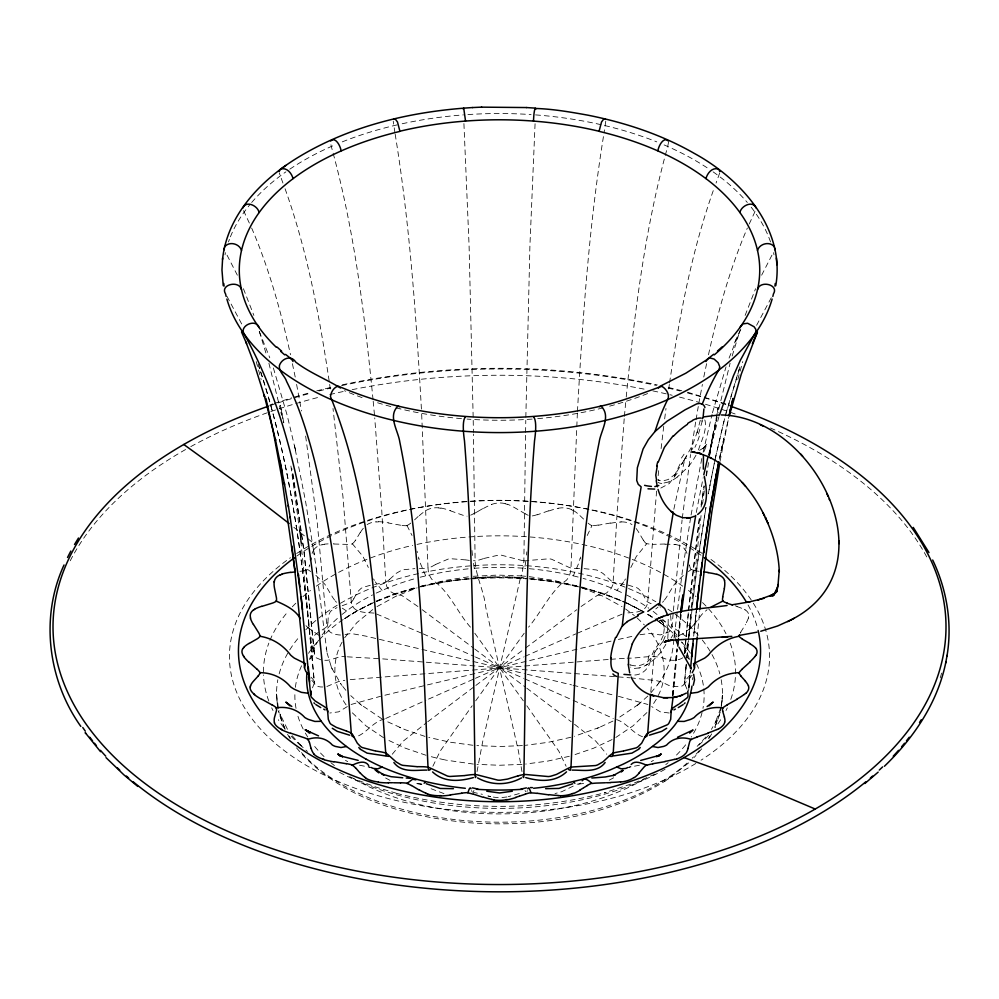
<?xml version="1.0" encoding="UTF-8"?>
<svg xmlns="http://www.w3.org/2000/svg" width="999" height="999" viewBox="0 0 999 999"><rect width="100%" height="100%" fill="white"/><g stroke="black" fill="none" stroke-linecap="round" stroke-linejoin="round"><path stroke-width="0.75" stroke-dasharray="5 3.75" d="M473.339 576.286L497.477 575.087L521.003 575.899L521.965 574.55L523.863 561.9L525.561 434.003M688.348 641.346L684.54 653.309L687.712 645.466L688.336 640.396M525.586 432.492L525.786 420.392M525.836 417.332L529.907 245.991L535.077 123.589M605.769 121.179L604.058 132.792M581.106 606.505L597.29 595.416L603.159 594.617L606.755 592.844L611.313 588.311L612.974 584.477L617.257 510.264L624.275 417.869M577.372 413.049L570.991 567.994C570.754 573.351 568.531 580.494 562.986 582.292C549.15 594.393 540.546 612.986 528.558 627.16M577.447 411.538C582.679 318.831 588.948 225.961 603.821 134.228M327.909 622.839L328.309 615.908L330.257 611.788A15.122 8.729 0 0 1 331.568 610.551L336.988 607.629M668.556 142.108L667.707 146.491C644.667 229.096 634.39 314.585 625.948 399.725M672.702 695.254L676.847 649.974M639.934 634.74L649.525 633.453L660.364 634.914L669.18 631.855L671.99 627.522L673.239 612.362M673.363 610.814L682.08 519.955M674.412 634.477L674.475 633.628L675.224 638.024M650.811 691.808L654.308 652.584M672.477 695.828L676.822 648.713M673.239 695.466L677.484 649.088M688.736 636.725L691.083 609.053M624.4 416.358L625.811 401.236M672.502 695.966L673.501 684.203M685.826 669.055L686.238 664.123L684.652 682.679M684.727 653.558L686.076 638.211M686.213 636.675L688.473 612.075M684.652 652.609L688.348 612.2M686.213 665.059L684.303 683.903L682.829 685.651L680.044 686.713L670.142 686.038L661.763 682.055L656.38 680.631L631.53 677.946M686.887 657.479L688.761 637.662M691.221 607.542L701.148 514.76M686.775 658.366L688.473 640.796M697.14 637.424L699.737 610.639M688.486 610.714L699.612 515.472M695.204 621.303L696.478 609.602L693.955 633.191L696.628 608.204M688.91 636.126L691.783 609.028M656.605 491.071L647.714 601.985C646.503 613.324 633.266 612.312 625.037 613.099M658.154 475.661L658.94 467.957M688.623 610.526L699.799 515.996M693.656 636.201L694.093 631.805M688.623 639.273L697.052 565.946L705.881 507.567M678.234 636.463L680.731 613.786M673.863 639.51C672.914 655.207 667.931 670.766 658.503 683.428M674 638.174L674.637 632.342L671.103 637.961M678.721 637.112L681.393 613.136M661.101 448.588L663.723 426.336M674.3 635.489L682.342 571.653L690.809 516.471M691.957 607.554L699.138 550.824L706.043 507.017M682.267 518.444L690.571 454.508M680.769 612.474L678.046 636.763L674.662 632.117A213.399 123.214 0 0 0 667.482 624.013A169.718 97.989 0 0 0 665.584 622.115L664.61 621.191A219.231 126.573 0 0 0 662.649 619.355M664.672 418.881L665.996 408.441M721.54 705.581L722.414 695.254L721.228 705.444M702.522 504.295L704.345 490.871M525.774 561.488L524.675 568.306L520.991 568.044A192.894 111.364 0 0 0 474.325 568.306L473.326 568.381M668.706 388.948L669.342 384.453M669.555 382.942C679.345 317.257 691.508 251.436 713.935 188.736M706.48 475.974L708.528 462.599M701.123 507.042L704.295 486.113M748.701 616.645L748.401 618.119M690.809 452.972L695.791 421.191M701.048 505.069L703.983 485.789M684.79 652.484L685.064 650.711L684.702 652.122M709.69 455.182L718.656 405.219M477.035 771.578L482.704 741.52L520.866 576.036M706.043 475.611L707.292 468.119M314.298 683.154L312.15 688.748M696.041 419.73L698.276 406.518M691.071 514.997L701.822 458.379M713.423 431.556L709.178 455.107L718.081 408.166M720.042 461.376L728.758 417.145M696.278 512.462L703.159 477.759M708.616 457.704L712.949 434.203M709.415 456.093L718.094 412.25M698.776 403.584L702.397 384.403M673.838 509.29L684.115 462.05L686.5 458.529M667.769 638.586L668.244 630.369L666.745 624.025A26.149 13.312 -55.2 0 0 665.059 621.815L663.261 620.629A27.91 14.148 -54.6 0 0 659.153 619.892M700.287 420.229L697.09 432.579L698.501 427.784M719.342 459.265L723.763 438.711L719.317 459.415M703.783 377.035L706.605 363.673M708.478 354.757C718.044 311.588 729.857 268.719 747.352 228.022M715.109 459.065L708.291 493.856L714.61 461.625M715.409 457.654L725.549 414.797M309.702 564.81L309.528 565.559M703.121 452.285L712.075 414.36M714.934 460.164L724.437 419.018M721.053 451.073L728.92 417.17M718.731 409.228L730.094 363.224M708.403 455.069L718.955 416.695M702.384 420.804L697.564 437.038M720.341 711.775L714.697 727.884M704.033 451.473L707.13 443.943L701.798 449.587L706.043 445.929L703.933 447.764M725.923 413.399L739.834 366.933M737.811 379.558L742.756 361.576M712.449 412.849L726.023 366.858M725.237 416.071L740.159 366.546M720.741 707.929L714.959 723.451L716.308 720.828L711.4 729.395M719.692 173.014L716.058 183.054M580.169 558.616L580.606 557.055M527.347 790.546L526.96 791.583M732.167 356.006L739.685 331.418M697.464 431.318L692.282 445.629L681.568 464.485M729.07 358.092L740.172 330.469M473.976 790.434L473.414 791.67M745.117 315.434L755.581 288.699M650.499 660.726L651.248 658.791M650.386 661.001C648.501 669.605 640.859 676.048 631.818 674.937M630.819 567.544L636.363 556.418L646.765 543.643A20.005 14.161 -11.2 0 0 652.784 544.143M698.463 449.95C701.36 440.534 707.08 430.557 705.044 420.517A29.296 10.452 -48.4 0 0 704.133 419.355M587.225 535.539L592.07 525.412M756.605 325.312L772.002 296.353M740.821 329.033L734.065 343.943L737.062 337.337M749.213 224.026L755.444 210.602M761.65 275.187L773.451 252.235A275.2 158.878 0 0 1 774.013 254.832M658.241 695.529C669.692 673.538 663.636 645.928 647.215 628.121M683.94 460.551L686.413 456.543L674.962 474.6L675.361 474.063L668.343 479.458C668.868 479.283 660.913 482.092 658.478 480.044L659.265 480.344L657.804 479.557M692.919 447.889L691.832 449.937M342.083 642.195C330.607 662.187 333.279 688.274 347.202 706.38M353.833 598.726L357.33 592.095L361.064 588.399A15.122 8.729 0 0 1 362.887 587.412L371.004 585.077M696.016 455.182L693.044 460.302A27.872 11.638 -49.4 0 1 687.624 467.457L677.222 477.06M432.867 766.258L440.209 751.111L472.165 705.769M656.306 699.263L651.798 706.38M740.659 632.255L745.516 624.437M624.625 580.407L625.461 578.958M711.675 733.915L708.091 739.934M313.674 550.099L313.261 550.799A51.548 35.027 10 0 0 312.113 553.384M360.302 532.317L355.669 540.184M663.299 640.859L668.131 629.183L668.206 617.107M677.135 473.264L669.193 483.603L660.614 488.174M344.655 637.774L356.868 622.627L373.476 608.953M623.776 581.83L616.932 590.359L610.839 587.799A213.399 123.214 0 0 0 597.589 582.842A169.718 97.989 0 0 0 594.318 581.755L592.669 581.231A219.231 126.573 0 0 0 583.104 578.384M529.283 568.693L532.142 568.98A219.231 126.573 0 0 1 545.791 570.629L547.614 570.891A169.718 97.989 0 0 1 551.273 571.465A213.399 123.214 0 0 1 566.283 574.263L573.314 575.824L578.683 563.361A45.13 13.187 -76 0 0 580.107 558.566M662.874 641.52L655.007 651.61M475.686 700.836L524.188 633.241M650.961 692.794L657.754 684.44M657.342 685.002L658.915 682.854M322.115 634.964L324.35 632.105A219.231 126.573 0 0 1 330.644 624.924L331.568 623.975A169.718 97.989 0 0 1 333.454 622.09A213.399 123.214 0 0 1 338.336 617.582M692.082 675.224L684.303 683.903L684.727 681.718A12.625 7.293 0 0 1 685.351 680.331L690.721 674.412M701.735 748.8L694.243 757.379M662.562 602.31L663.648 600.998M657.866 648.126L657.08 649.063M705.881 737.025L697.152 746.353M646.915 712.574L632.991 725.873L615.484 737.687M694.168 624.45L701.947 614.348L707.08 609.702M630.706 665.022C637.724 667.344 645.941 664.61 650.361 658.728L654.095 650.349L660.589 641.171L663.773 634.452L663.523 635.302L664.347 627.797L664.472 629.095L663.199 622.914C665.634 626.435 659.914 619.093 661.113 620.928L659.215 620.379M309.678 659.415L313.649 654.957A12.625 7.293 0 0 0 314.285 653.558L303.946 551.698L291.708 468.119M647.864 696.028L638.611 704.307M414.56 519.88L419.056 515.621M389.697 579.308L396.054 573.426L401.311 570.417A15.122 8.729 0 0 1 403.509 569.73L414.872 568.631M688.648 762.899L668.306 778.933M690.646 628.009L684.14 633.129L677.709 636.101M392.245 754.257L403.171 741.183L426.673 722.589M658.054 607.042L655.781 608.94M683.254 575.474L674.275 584.49L666.67 596.952A45.155 28.584 -52.7 0 1 663.686 601.036M342.033 614.435L351.211 607.529A219.231 126.573 0 0 1 360.514 601.523L361.825 600.749A169.718 97.989 0 0 1 364.498 599.2A213.399 123.214 0 0 1 372.527 594.929M638.448 704.445L617.007 718.893M637.225 705.431L639.835 703.296M347.34 706.555L338.636 711.85L329.82 713.011M580.519 783.029L580.094 783.366A45.13 13.986 75.2 0 1 578.658 784.065L577.072 784.178M427.772 721.74L474.662 686.338M475.861 685.426L524.338 648.963M525.536 648.051L576.748 609.727M703.895 447.789L698.226 451.073M688.348 571.59L691.42 569.43M296.528 747.864C338.524 798.251 406.568 817.07 469.542 822.764C536.588 827.472 607.242 817.219 665.022 781.093M664.46 781.468L668.88 778.546M682.829 657.779C677.285 661.301 669.829 660.888 663.985 658.279C652.197 654.42 639.223 658.516 627.097 658.154M377.01 606.605L395.791 596.303L417.145 587.824M653.471 760.364L651.248 761.65M613.623 777.784L608.391 780.644M318.406 632.18L311.7 637.599A15.122 8.729 0 0 0 310.989 638.985L311.288 645.466L314.485 653.396L314.111 651.798M322.153 629.969L325.674 627.609A12.625 7.293 0 0 0 326.91 626.361L317.282 522.989L305.644 436.063M647.639 664.223L645.554 665.434M478.296 511.213L483.304 508.279M477.847 511.476L473.551 513.923M435.714 564.423L448.239 559.053A15.122 8.729 0 0 1 450.674 558.716L465.734 559.902M435.427 564.585L433.029 565.909A23.664 13.661 0 0 1 428.109 568.094M612.087 739.572L593.506 748.251L572.939 755.281M612.949 721.078L598.526 727.784M573.239 786.101L561.863 791.645L554.982 793.618M376.211 593.094L388.174 587.799A219.231 126.573 0 0 1 399.85 583.391L401.473 582.829A169.718 97.989 0 0 1 404.745 581.743A213.399 123.214 0 0 1 415.934 578.384M384.59 719.005C372.927 721.553 367.108 732.829 356.481 736.725M372.053 602.984L356.443 611.101L343.156 619.555L357.205 610.938L372.202 603.384M385.726 718.468L425.861 700.311M654.994 774.088L635.002 782.729L604.345 792.844L606.056 792.382C537.887 810.726 464.897 810.976 396.553 793.356L398.214 793.805L376.735 787.349L357.904 780.269M428.571 699.1L474.088 678.908M475.424 678.309L523.576 656.98M524.912 656.38L575.849 633.878M577.21 633.279L622.414 614.01M376.148 601.111L394.955 593.693L416.658 587.137M376.411 601.523L393.381 594.917L415.409 588.261M597.265 728.308L598.139 727.946M599.4 727.422L574.475 736.263M668.905 481.918L661.725 483.504M351.086 704.495L380.594 696.291M270.042 404.87L272.877 403.883M548.651 510.789L537.25 514.822M491.708 504.395L492.757 504.045A16.995 12.363 0 0 1 505.219 503.621M342.232 605.719L349.538 602.996A12.625 7.293 0 0 0 351.286 601.985L343.019 497.24L333.004 408.441M628.009 767.532L630.444 766.72M484.165 558.404L498.663 555.094A15.122 8.729 0 0 1 501.161 555.132L521.478 560.339A12.625 7.293 0 0 0 523.888 560.701M274.3 403.396L291.683 397.877M483.441 558.641L480.906 559.44A23.664 13.661 0 0 1 475.174 560.814M420.666 586.675L444.642 580.506L469.68 576.648M345.055 634.49L351.086 633.503L365.671 636.088L524.4 673.601M294.605 396.978L310.964 392.382M519.293 793.556L508.304 796.64M570.829 737.287L548.126 742.332L525.399 745.329M569.305 756.293L547.952 761.051L525.661 764.06M420.142 577.222L432.729 574.263A219.231 126.573 0 0 1 445.979 571.753L447.802 571.453A169.718 97.989 0 0 1 451.448 570.891A213.399 123.214 0 0 1 466.883 568.98L469.73 568.693M316.783 390.834L332.779 386.938M384.902 695.229L425.961 685.252M427.46 684.889L612.662 640.746M421.153 586.013L444.28 581.331L470.629 578.084M326.873 686.513L338.499 681.568L344.805 680.307M421.128 586.838C455.232 578.746 490.247 576.311 526.148 578.883M629.033 767.294L631.056 766.832M618.406 639.422L633.329 636.088M639.273 667.919L634.465 668.431L630.644 667.12M342.232 384.827C445.691 362.749 553.883 362.787 657.33 384.94M322.153 544.792L324.288 544.43M506.943 796.952L499.475 797.826L491.983 796.952M639.435 765.246L633.865 766.295M610.651 522.964L598.376 525.212M558.116 508.254L559.265 508.079A16.995 12.263 -4.3 0 1 571.44 509.527M374.563 584.452L383.628 582.792A12.625 7.293 0 0 0 385.776 582.067L381.743 510.264L374.725 417.869M578.658 784.065L584.765 783.378M302.285 571.016L299.912 571.353M669.18 713.011L660.364 711.85L651.66 706.555M350.249 679.607L609.14 659.415M522.002 764.372L499.5 765.259L476.998 764.372M522.39 745.591L500.137 746.503L476.873 745.616M473.064 577.897L475.849 577.697M610.576 659.303L625.561 658.266M475.499 577.722L478.246 577.547M477.934 577.559L480.644 577.41M421.915 784.178L413.686 783.341M480.369 577.422L483.054 577.285M482.817 577.297L485.464 577.172M376.173 521.94L378.459 521.915M485.252 577.185L487.874 577.085M487.699 577.097L490.284 577.01M490.147 577.022L495.117 576.91M665.072 544.005L652.772 544.368M620.541 521.915L621.69 521.903M495.054 576.923L502.41 576.91M419.418 568.606L425.611 568.369A12.625 7.293 0 0 0 428.009 567.994L421.628 413.049M324.812 660.277C332.217 660.976 338.361 655.244 345.891 656.793M579.57 568.606L577.097 568.568M502.36 576.898L507.305 576.985M584.128 568.631L596.241 569.929A15.122 8.729 0 0 1 598.376 570.691L602.959 573.426L611.463 581.068A12.625 7.293 0 0 0 613.224 582.067M333.928 544.005L346.228 544.368A20.03 14.361 11.6 0 0 352.372 543.918M322.739 686.987C319.48 687.125 315.11 686.463 314.185 682.729L314.697 683.903L314.273 681.718C304.583 574.675 292.532 466.483 258.167 364.098M507.192 576.972L509.752 577.047M347.34 656.83L379.608 658.678M509.602 577.035L512.2 577.122M512.012 577.11L514.647 577.222M514.423 577.21L517.095 577.335M516.833 577.322L519.53 577.472M524.038 577.759L521.64 577.597M519.243 577.459L521.977 577.622M340.484 635.039C335.152 634.777 327.185 632.904 326.898 626.361M382.692 658.89L630.057 677.809M521.003 575.899L525.674 576.286M524.675 568.306L525.674 568.381M529.857 579.183L547.04 581.081M529.27 578.159L553.234 581.093L576.898 585.776M473.326 764.06L446.553 760.214M472.864 745.266L450.112 742.195L428.758 737.449M529.32 576.648L554.358 580.506L578.321 586.675M438.586 507.942L440.884 508.254M469.355 560.402L466.133 559.952M699.075 571.341L696.715 571.016M674.712 544.43L675.799 544.592M546.815 581.056C579.432 585.539 613.873 595.092 643.393 611.85M417.033 783.566L421.378 784.203L420.317 784.053A45.13 14.211 -77.9 0 1 418.843 783.328L418.394 783.004M400.624 525.212L388.349 522.976M472.477 792.132L482.392 794.33M624.437 584.452L618.868 583.541A23.664 13.661 0 0 1 613.136 582.167M443.968 793.606L430.432 788.486M628.009 585.077L636.75 587.712A15.122 8.729 0 0 1 638.473 588.761L641.67 592.095L646.453 600.749A12.625 7.293 0 0 0 647.714 601.985A23.664 13.661 0 0 0 652.534 604.208L652.846 604.37M359.515 765.222L369.955 767.294M445.916 760.089L445.279 759.964M444.642 759.839L436.788 758.104M668.418 387.45L682.092 390.821M527.322 674.3L571.54 684.889M573.039 685.252L614.098 695.229M436.163 757.954L429.695 756.293M573.314 575.824L578.871 577.235M618.406 696.291L647.914 704.495M487.837 795.916L490.621 796.64L485.089 795.129M581.53 586.925L603.883 593.643L624.612 601.898M687.524 392.22L729.595 405.07M505.169 503.733L507.292 504.395M320.766 659.777L316.171 657.779L314.273 653.558M425 736.4L405.219 729.72L386.176 721.141M426.049 755.281L405.494 748.251L386.913 739.572M373.963 613.099C365.734 612.312 352.497 613.324 351.286 601.985M735.276 605.794L737.125 606.381M642.519 736.725C631.892 732.829 626.073 721.553 614.41 719.005M581.843 587.824L603.209 596.303L621.99 606.605M630.132 664.847L630.769 665.047M368.544 766.708L370.991 767.532M450.349 510.789L461.75 514.822A20.03 15.085 2.2 0 0 467.057 516.158M659.939 606.83L660.639 607.092M376.586 614.01L421.79 633.279M399.687 727.459L400.549 727.809M423.151 633.878L474.088 656.38M475.424 656.98L523.576 678.309M524.912 678.908L570.429 699.1M349.625 776.66L356.481 779.695M616.932 590.359L622.802 593.106M573.139 700.311L613.274 718.468M390.01 780.369L385.452 777.909M318.793 635.252L308.366 627.984M626.573 602.809L643.98 611.925M571.353 509.627L573.176 510.589M346.466 610.913L342.095 608.041M347.702 761.625L345.479 760.339M525.449 513.923L515.696 508.279A51.548 37.438 0.1 0 0 507.442 504.195M633.191 598.476L634.552 599.238A169.718 97.989 0 0 1 637.225 600.774A213.399 123.214 0 0 1 647.789 607.542L648.751 608.191M382.018 718.918L360.577 704.445M383.516 737.687L366.009 725.873L352.085 712.574M744.367 609.415L745.092 609.865M647.564 614.273L655.556 619.343M648.139 614.447L653.296 617.807M307.58 569.43L310.701 571.54M625.524 608.953L634.353 615.571M657.305 620.554L663.873 625.362L657.629 620.779M417.894 606.505L401.71 595.416L395.841 594.617L390.971 591.883L386.925 587.012L385.764 582.067M422.252 609.727L473.464 648.051M474.662 648.963L525.536 687.237M526.748 688.149L571.228 721.74M574.537 724.275L595.829 741.183L606.755 754.257M653.146 611.376L656.98 614.447A219.231 126.573 0 0 1 658.791 615.958M293.843 527.297L304.383 535.826M360.439 704.345L350.749 695.641M661.775 621.44L663.024 622.627L662.349 621.915M359.178 703.308L361.825 705.469M315.884 575.362L324.937 584.34L332.38 596.915A45.13 30.007 53.3 0 0 335.339 601.023M307.892 538.686L314.91 544.455M382.068 590.359L375.237 581.818M637.187 617.994L644.43 624.999M579.944 515.621L584.427 519.88M299.45 744.23L307.442 751.473M311.838 680.369L314.31 682.966L314.273 681.718C304.62 575.511 292.782 468.169 258.841 366.546M301.411 746.003L291.671 735.164M689.322 659.415L686.9 656.905A23.664 13.661 0 0 1 685.651 655.394M310.914 677.122L312.1 678.383A23.664 13.661 0 0 1 314.473 681.693M352.235 543.643L362.899 556.306L368.344 567.482M686.625 636.725L675.699 629.27A23.664 13.661 0 0 1 671.927 626.423M345.879 690.346L341.571 684.902M335.377 600.986L336.451 602.297M331.918 668.431L340.834 683.878M340.422 683.316L341.983 685.451M474.812 633.241L523.314 700.836M470.442 627.16C458.104 613.349 450.049 593.369 435.527 582.255C430.419 579.832 428.196 573.351 428.009 567.994M526.835 705.769L558.791 751.111L566.133 766.258M684.864 549.425L685.739 550.799M287.462 729.282L279.882 713.748L280.831 716.595L278.896 710.451M425.686 575.824L420.342 563.349A45.13 15.01 77.1 0 1 418.843 558.641M643.331 540.184L638.698 532.317A51.548 36.364 -7.9 0 0 635.726 528.009M289.847 738.236L287.55 734.302M226.998 296.353L242.395 325.312M525.586 791.67L525.024 790.434M373.576 578.933L374.4 580.394M406.93 525.412L412.038 535.476M471.965 791.583L471.516 790.534M243.556 210.602L249.787 224.026M237.35 275.187L225.549 252.235A275.2 158.878 0 0 0 224.987 254.832M285.077 729.52L278.521 711.201M259.265 331.506L269.78 357.804M327.023 652.834L331.368 667.157M331.119 666.558L332.168 669.018M687.05 689.21L685.326 685.277M243.419 288.699L253.883 315.434M251.648 228.022C269.143 268.719 280.956 311.588 290.522 354.757M313.674 650.012L310.751 642.307L299.688 529.358L301.411 543.931L290.459 462.624M282.942 183.054L279.308 173.014M285.065 188.736C307.492 251.436 319.655 317.257 329.445 382.942M259.315 331.418L266.833 356.006M273.389 367.969L287.163 415.272L295.816 451.56L294.518 445.841L305.507 501.061L314.298 554.857M256.231 361.601L261.176 379.583M418.481 557.03L418.906 558.591M268.906 363.224L280.269 409.228M689.472 565.559L689.298 564.797M278.334 707.979L276.561 694.08L276.623 695.666M417.095 551.248L417.395 552.609M670.591 615.434L671.44 624.987A12.625 7.293 0 0 0 672.09 626.361M474.325 568.306L473.226 561.488M292.395 363.673L295.217 377.035M280.906 412.25L281.543 415.284M283.803 422.777L280.332 405.232L283.728 422.802M296.603 384.403L301.473 410.926M316.283 568.618L327.135 653.433M326.173 648.064L326.386 649.275M293.082 473.951L304.171 551.935L314.51 653.796L313.936 650.711M394.942 132.792L393.231 121.179M395.179 134.228C410.052 225.961 416.321 318.831 421.553 411.538M521.965 771.578L518.406 750.998L485.826 607.729C484.24 591.296 475.836 576.923 475.112 560.701L473.439 434.003M313.549 549.675L317.02 573.726M329.658 384.453L330.294 388.948M277.372 705.007L276.561 694.08M373.052 399.725C364.61 314.585 354.333 229.096 331.293 146.491L330.444 142.108M373.189 401.236L374.6 416.358M463.923 123.589L469.093 245.991L473.164 417.332M473.214 420.392L473.414 432.492M696.515 663.823A204.633 118.144 0 0 1 702.959 708.378M702.06 712.562A204.633 118.144 0 0 1 691.233 737.037M685.639 744.829A204.633 118.144 0 0 1 674.949 756.555M668.181 762.637A204.633 118.144 0 0 1 665.784 764.61M644.205 779.295A204.633 118.144 0 0 1 350.974 777.035M334.44 765.584A204.633 118.144 0 0 1 330.819 762.637M324.051 756.555A204.633 118.144 0 0 1 313.361 744.829M307.767 737.037A204.633 118.144 0 0 1 305.332 733.066M303.147 729.033A204.633 118.144 0 0 1 297.302 713.96M296.041 708.378A204.633 118.144 0 0 1 294.992 691.533M295.379 687.324A204.633 118.144 0 0 1 302.485 663.823M308.504 653.334A204.633 118.144 0 0 1 642.906 611.475M648.026 614.472A204.633 118.144 0 0 1 677.072 637.025M682.017 642.332A204.633 118.144 0 0 1 690.496 653.334M710.988 559.465A270.055 155.919 0 0 1 701.048 760.202M695.828 763.486A270.055 155.919 0 0 1 321.191 773.538A270.055 155.919 0 0 1 290.434 557.729M296.666 553.483A270.055 155.919 0 0 1 702.334 553.483M941.595 673.101A447.377 258.291 0 0 1 939.984 678.708M70.242 560.776A447.377 258.291 0 0 1 185.677 449.463M190.772 446.615A447.377 258.291 0 0 1 319.48 397.09M329.77 394.568A447.377 258.291 0 0 1 346.154 390.896M352.172 389.66A447.377 258.291 0 0 1 646.828 389.66M652.846 390.896A447.377 258.291 0 0 1 672.177 395.267M679.52 397.09A447.377 258.291 0 0 1 698.326 402.16M705.444 404.245A447.377 258.291 0 0 1 737.112 414.697M770.429 428.009A447.377 258.291 0 0 1 928.059 559.415M730.169 643.144A236.064 136.289 0 0 1 730.169 701.086M727.309 707.841A236.064 136.289 0 0 1 725.998 710.514M720.679 719.742A236.064 136.289 0 0 1 715.097 727.622M708.678 735.289A236.064 136.289 0 0 1 698.089 745.803M665.097 769.255A236.064 136.289 0 0 1 337.962 771.503M300.911 745.803A236.064 136.289 0 0 1 290.322 735.289M283.903 727.622A236.064 136.289 0 0 1 278.321 719.742M273.002 710.514A236.064 136.289 0 0 1 271.691 707.841M268.831 701.086A236.064 136.289 0 0 1 263.486 674.899M263.436 672.115A236.064 136.289 0 0 1 268.831 643.144M269.905 640.434A236.064 136.289 0 0 1 288.399 611.113M292.307 606.805A236.064 136.289 0 0 1 296.478 602.572M302.959 596.628A236.064 136.289 0 0 1 310.514 590.446M316.283 586.176A236.064 136.289 0 0 1 412.712 545.367M417.008 544.418A236.064 136.289 0 0 1 682.717 586.176M688.486 590.446A236.064 136.289 0 0 1 696.041 596.628M702.522 602.572A236.064 136.289 0 0 1 725.998 633.716M721.166 679.72A222.939 128.709 0 0 1 714.035 728.483M709.927 736.001A222.939 128.709 0 0 1 708.378 738.461M699.362 750.511A222.939 128.709 0 0 1 692.245 758.166M687.05 763.074A222.939 128.709 0 0 1 487 821.99A222.939 128.709 0 0 1 299.638 750.511M290.622 738.461A222.939 128.709 0 0 1 289.073 736.001M284.965 728.483A222.939 128.709 0 0 1 278.833 711.8M278.134 708.766A222.939 128.709 0 0 1 277.834 679.72M279.171 673.863A222.939 128.709 0 0 1 299.638 636.463M305.769 629.795A222.939 128.709 0 0 1 655.881 601.748M667.981 609.19A222.939 128.709 0 0 1 699.362 636.463M702.297 640.009A222.939 128.709 0 0 1 719.829 673.863M269.693 405.744A446.491 257.779 0 0 1 311.463 392.957M318.893 391.009A446.491 257.779 0 0 1 330.894 388.062M341.533 385.651A446.491 257.779 0 0 1 656.455 385.439M668.094 388.062A446.491 257.779 0 0 1 680.107 391.009M687.537 392.957A446.491 257.779 0 0 1 729.52 405.819M302.272 570.978A20.03 13.661 14.6 0 0 307.804 569.667A20.005 13.487 14 0 0 309.415 565.534M313.624 550.074A16.995 11.563 11 0 1 322.078 544.68M324.176 544.18A51.548 34.99 11 0 1 328.134 543.881M333.329 543.831A51.548 34.99 11 0 1 333.903 543.856M355.507 540.134A20.005 14.161 11.2 0 1 352.397 543.756M360.439 532.367A51.548 36.214 7 0 1 363.474 528.109M367.083 524.637A16.995 11.988 8 0 1 376.136 521.815M378.446 521.653A51.548 36.301 8 0 1 388.386 522.827M406.968 525.699A20.03 14.848 7.3 0 1 400.624 525.162M410.764 523.089A20.005 14.635 7.3 0 1 407.03 525.524M419.243 515.721A51.548 36.926 3.4 0 1 425.886 510.651L426.723 510.089A16.995 12.263 4.2 0 1 438.598 507.817M440.959 508.016A51.548 37.138 4.3 0 1 450.424 510.676M473.376 513.773A20.005 14.885 2.5 0 1 470.654 515.159M483.491 508.441A51.548 37.113 -0.6 0 1 491.77 504.495M528.234 515.297A20.03 15.072 -3.2 0 1 525.499 513.873M537.125 514.635A20.005 14.885 -2.5 0 1 531.893 515.984M548.788 511.001A51.548 36.763 -4.5 0 1 558.166 508.391M573.364 510.439A51.548 37.175 -4.1 0 1 580.007 515.596M591.858 525.649A20.03 14.785 -8.2 0 1 588.124 523.164M598.314 524.987A20.005 14.635 -7.2 0 1 592.057 525.524M610.714 523.226A51.548 35.902 -8 0 1 620.529 522.065M621.703 521.878A16.995 11.988 -8.1 0 1 631.98 524.575M646.49 543.831A20.03 14.261 -12.2 0 1 643.443 540.147M665.034 544.268A51.548 34.59 -10.7 0 1 674.662 544.567M675.811 544.567A16.995 11.551 -11 0 1 685.014 549.35M685.888 550.749A51.548 35.052 -10.8 0 1 686.95 553.371M691.121 569.555A20.03 13.524 -15 0 1 689.61 565.534M696.815 570.791A20.005 13.487 -14 0 1 691.32 569.53M736.925 606.58A51.548 30.981 -13.2 0 1 744.267 609.49M745.129 609.84A16.995 10.315 -13.9 0 1 748.888 616.62M748.376 618.119A51.548 31.369 -13.8 0 1 745.291 624.412M740.296 633.154A20.03 11.651 -16.9 0 1 740.846 632.267M694.118 624.425A45.13 33.354 -35.7 0 1 690.609 627.971M689.298 659.003A213.399 123.214 0 0 0 686.276 650.973A169.718 97.989 0 0 0 685.289 648.863L684.777 647.814A219.231 126.573 0 0 0 681.493 641.907M692.344 677.647A169.718 97.989 0 0 1 692.344 679.832M308.329 628.021A45.13 34.715 35.6 0 1 305.944 625.649M318.594 640.159A213.399 123.214 0 0 0 313.723 648.826A169.718 97.989 0 0 0 312.749 650.936L312.287 651.985A219.231 126.573 0 0 0 309.715 658.978M472.452 555.444A45.13 5.744 86.2 0 1 471.978 550.486M526.823 551.835A45.13 3.871 -85.1 0 1 526.473 555.044M626.51 594.942A219.231 126.573 0 0 1 633.191 598.476M297.028 555.894A261.039 150.712 0 0 1 701.972 555.894M748.064 604.969A261.039 150.712 0 0 1 757.766 629.07M647.602 393.569A259.902 150.05 0 0 1 608.191 406.543M603.009 407.879A259.902 150.05 0 0 1 599.088 408.841A259.902 150.05 0 0 1 537.687 418.643M532.142 419.081A259.902 150.05 0 0 1 467.033 419.081M461.488 418.643A259.902 150.05 0 0 1 400.087 408.841M399.912 408.841A259.902 150.05 0 0 1 395.991 407.879M390.809 406.543A259.902 150.05 0 0 1 376.835 402.535M362.075 397.614A259.902 150.05 0 0 1 344.48 390.709M228.484 241.933A275.2 158.878 0 0 1 229.408 239.373M230.394 236.825A275.2 158.878 0 0 1 244.218 212.013A275.2 158.878 0 0 1 249.713 204.845M251.673 202.497A275.2 158.878 0 0 1 280.282 175.936A275.2 158.878 0 0 1 285.901 171.853M289.785 169.181A275.2 158.878 0 0 1 331.293 146.491A275.2 158.878 0 0 1 334.902 144.917M342.257 141.87A275.2 158.878 0 0 1 393.756 125.674A275.2 158.878 0 0 1 397.952 124.688M402.172 123.751A275.2 158.878 0 0 1 463.436 114.897M467.919 114.573A275.2 158.878 0 0 1 531.081 114.573M535.564 114.897A275.2 158.878 0 0 1 605.244 125.674A275.2 158.878 0 0 1 656.755 141.87M664.098 144.917A275.2 158.878 0 0 1 667.707 146.491A275.2 158.878 0 0 1 709.215 169.181M713.099 171.853A275.2 158.878 0 0 1 718.718 175.936A275.2 158.878 0 0 1 747.327 202.497M751.186 207.218A275.2 158.878 0 0 1 754.782 212.013A275.2 158.878 0 0 1 770.516 241.933M665.834 644.268A18.344 9.403 -55.4 0 1 665.247 645.466L660.351 652.884L654.133 659.352A36.588 18.956 -55.4 0 1 639.01 668.031M661.8 483.404A27.897 11.826 -48.3 0 1 658.066 482.33M677.222 477.122A32.88 14.036 -49.6 0 1 668.88 481.968M685.401 685.264A23.664 13.661 0 0 1 684.527 681.718M314.285 681.718A12.625 7.293 0 0 1 314.285 683.154M313.599 650.024A23.664 13.661 0 0 1 314.473 653.558M327.822 622.839A23.664 13.661 0 0 1 327.098 626.398M353.758 598.713A23.664 13.661 0 0 1 351.461 602.035M389.622 579.283A23.664 13.661 0 0 1 385.914 582.155M475.112 560.701A12.625 7.293 0 0 1 473.451 560.739M523.888 560.814A23.664 13.661 0 0 0 530.019 560.314L549.138 558.803A15.122 8.729 0 0 1 551.548 559.215L568.831 567.282A12.625 7.293 0 0 0 570.991 567.994A23.664 13.661 0 0 0 577.097 568.531M684.665 653.084A12.625 7.293 0 0 1 684.715 652.135M654.457 652.647A13.224 7.18 -48.2 0 1 655.157 651.673M648.064 660.089A20.879 12.438 -47.2 0 1 650.449 652.347M674.275 476.511A32.268 4.895 -61.9 0 1 681.768 460.814M684.065 454.17A38.162 6.194 -54.4 0 1 681.443 458.054M699.325 436.138A63.387 27.01 -49.2 0 1 694.929 447.327M702.16 419.955A87.462 26.349 -56.3 0 1 701.835 421.303M689.385 681.93L688.798 689.123L689.497 680.594L688.611 690.971L690.421 670.192L689.385 681.93M310.889 643.031L310.652 641.346L310.889 643.031"/><path stroke-width="1.5" d="M568.493 769.517L570.267 770.341L570.991 767.294C576.036 658.641 577.609 548.876 599.213 441.908C600.749 430.894 611.588 415.809 600.886 406.094C534.465 421.678 463.074 421.478 398.114 406.094C387.412 415.809 398.251 430.894 399.787 441.908C421.391 548.876 422.964 658.641 428.009 767.294L428.733 770.341L430.507 769.517M610.352 756.393L612.075 756.405L613.149 754.282L618.281 673.363L613.299 670.991A31.381 11.888 -66 0 1 610.938 661.076L611.226 657.966M533.466 121.066C533.778 116.858 533.766 112.525 535.052 108.454C552.397 108.891 570.441 112.025 587.812 115.16C624.887 122.527 661.375 134.49 694.255 153.384C741.133 178.933 785.551 228.584 775.773 285.664M671.091 712.437L670.691 719.367L668.743 723.501A15.122 8.729 0 0 1 667.432 724.725L649.462 732.279A12.625 7.293 0 0 0 647.714 733.303L646.927 736.151L645.217 736.987M647.714 733.303L650.611 694.342M222.527 259.503C227.085 215.022 261.251 179.882 297.802 157.567C350.262 125.512 411.838 111.276 472.702 107.542M222.64 257.979L221.965 269.942L223.227 285.664M703.446 455.194L703.333 469.13M671.178 711.9L673.114 696.952M690.684 667.232L690.559 668.581L692.881 643.893L691.645 656.842L691.758 655.481M694.455 667.644L697.14 637.424M677.772 646.091L678.546 638.611M692.757 645.267L693.343 639.31M699.899 609.103L705.706 557.355M697.801 598.101L699.312 585.364L696.478 609.602L697.951 596.69M680.906 612.312L682.642 597.577M680.769 612.474L682.904 594.78M659.502 604.283L666.233 554.245L673.301 512.15M700.699 574.238L700.524 575.661L702.222 562.599L699.138 586.788M463.286 109.278L463.723 108.117L465.534 121.066M681.718 610.139L689.647 551.598L695.716 515.472M705.531 558.753L711.8 512.162L719.792 462.812M774.675 249.65L774.824 248.389M705.431 539.585L703.583 552.609L710.764 505.469L718.768 462.038M702.035 564.035L703.783 551.161M946.915 656.393C952.522 623.801 946.927 589.735 932.691 560.014M705.219 541.046L707.117 528.234M274.25 582.08L274.375 581.331M706.905 529.695L710.764 505.469M722.664 596.965L724.412 588.648M310.527 559.964L310.864 558.004M599.088 131.219L601.548 121.928L603.733 119.081L605.406 119.331M710.514 506.968L716.857 471.653M884.415 766.27C913.71 737.961 937.824 702.447 945.878 661.975M250.299 686.975L250.599 685.801M945.678 663.061L947.102 655.307M279.183 171.703L279.957 169.68L285.814 165.422M714.447 484.44L718.743 462.187M703.071 417.707L703.895 408.978M242.932 207.954C245.916 200.125 257.967 205.707 259.078 212.537M729.058 415.746L730.281 410.177M533.653 788.286A213.399 123.214 0 0 0 547.552 786.55A169.718 97.989 0 0 0 551.198 785.976L553.021 785.676A219.231 126.573 0 0 0 566.271 783.166L580.207 779.844A213.399 123.214 0 0 0 594.255 775.699A169.718 97.989 0 0 0 597.527 774.6L599.138 774.038A219.231 126.573 0 0 0 610.814 769.63L622.789 764.335A213.399 123.214 0 0 0 634.502 758.229A169.718 97.989 0 0 0 637.175 756.68L638.486 755.906A219.231 126.573 0 0 0 647.777 749.899L656.967 742.994A213.399 123.214 0 0 0 665.546 735.351A169.718 97.989 0 0 0 667.432 733.453L668.343 732.504A219.231 126.573 0 0 0 674.637 725.324L680.419 717.282A213.399 123.214 0 0 0 685.277 708.603A169.718 97.989 0 0 0 686.251 706.493L686.713 705.444A219.231 126.573 0 0 0 689.56 697.564L691.545 688.923A213.399 123.214 0 0 0 691.907 686.126M703.783 474.737L708.041 456.58M730.594 408.778L730.219 410.327L733.054 398.464L730.943 407.305M657.292 465.796L655.781 475.124L656.63 480.507M527.722 788.785C528.858 785.564 530.606 792.02 531.081 792.919A20.03 7.38 -1.6 0 1 537.1 793.393M729.307 415.709L741.283 374.126L757.479 331.93M657.916 150.837C658.366 146.478 663.498 136.126 668.393 141.009M687.974 748.413L689.472 742.544A20.055 9.041 -11.5 0 1 690.971 739.46M658.329 461.913L664.41 447.34L673.239 435.639M719.38 415.272L733.403 375.886L740.222 360.489L755.918 331.88L755.818 329.383L754.12 326.785L747.614 323.251L742.881 323.913L739.922 327.522A259.902 150.05 0 0 1 714.285 354.857M311.238 691.083L310.839 695.828A15.122 8.729 0 0 0 311.426 697.24L315.097 700.948L323.301 706.018A23.664 13.661 0 0 1 327.073 708.853M533.716 417.02C537 421.079 535.427 434.652 534.515 440.859C525.699 551.848 525.899 663.324 523.888 774.575L523.638 777.559L523.026 776.548M616.246 637.325L622.277 625.786L630.856 549.65L641.158 486.838L638.249 484.365L636.713 480.494L637.35 467.794L643.081 449.001L648.326 439.735L654.994 431.518L657.267 424.687A418.494 208.017 66.1 0 1 667.669 399.563M475.974 776.548L475.362 777.559L475.112 774.575C473.101 663.324 473.301 551.848 464.485 440.859C463.573 434.652 462 421.079 465.284 417.02M693.269 685.252L694.505 679.944L693.656 674.325M705.956 178.571C707.292 173.339 712.137 167.158 718.156 169.031M704.932 407.592A44.031 12.925 -57.6 0 0 702.185 404.233L705.107 397.078M64.036 564.972C39.997 616.87 47.877 680.157 80.832 726.41M752.384 343.668L756.755 333.579M632.267 643.93L628.508 656.368L628.546 664.023A18.344 9.49 -55 0 0 628.821 664.76M739.922 212.537C741.033 205.707 753.084 200.125 756.068 207.954M276.298 347.277A259.902 150.05 0 0 1 259.078 327.522C256.006 318.019 238.711 325.974 244.218 334.103A275.2 158.878 0 0 0 280.282 370.167A275.2 158.878 0 0 0 331.293 399.625A275.2 158.878 0 0 0 393.756 420.442A275.2 158.878 0 0 0 463.436 431.218A275.2 158.878 0 0 0 535.564 431.218A275.2 158.878 0 0 0 605.244 420.442A275.2 158.878 0 0 0 667.707 399.625C670.167 394.692 666.133 388.736 661.837 386.313C641.783 393.244 621.428 401.735 600.312 406.231L599.825 406.793M305.294 664.81L304.633 666.683A15.122 8.729 0 0 0 304.558 668.131L305.819 671.365L309.278 675.461M67.532 557.492L70.829 551.048M330.607 141.009C335.502 136.126 340.634 146.478 341.084 150.837M757.504 250.424C759.602 243.394 770.379 240.909 774.562 247.178M645.167 736.55L641.67 743.194L637.936 746.877A15.122 8.729 0 0 1 636.113 747.876L623.651 750.948M705.956 361.501L707.492 359.091L713.686 354.258M757.504 289.648C759.777 279.92 779.307 284.528 773.451 293.881A275.2 158.878 0 0 1 772.826 296.466M755.981 655.082L755.094 656.455M776.747 590.147L773.176 595.854L777.672 587.537L776.211 590.871L778.333 584.403L777.946 586.088L779.257 569.979L779.282 571.665C778.646 552.984 773.226 534.715 765.459 517.807L765.746 518.419L763.074 512.899L764.56 515.896M74.513 544.505L78.484 538.011M658.466 388.024L659.877 386.376L685.814 373.214L709.702 357.892L714.098 359.053L718.156 362.762L719.817 366.92L718.718 370.167A418.519 271.104 53 0 0 705.169 397.127M224.438 247.178C228.621 240.909 239.398 243.394 241.496 250.424M582.192 780.793C584.715 776.473 589.71 781.568 592.07 783.478A20.03 7.617 -5.3 0 1 598.314 783.029L605.481 782.766M243.019 648.538L243.906 647.452M775.112 592.744L773.401 595.067L776.585 591.508L772.027 595.854L776.585 591.508M692.207 672.702L694.367 668.606A15.122 8.729 0 0 0 694.442 667.157L693.706 664.822M465.322 788.286A219.231 126.573 0 0 1 453.209 786.8L451.386 786.538A169.718 97.989 0 0 1 447.727 785.976A213.399 123.214 0 0 1 432.717 783.166L425.686 781.605L424.113 783.253M258.341 675.848L253.484 681.193A51.548 26.998 12.8 0 0 250.462 685.764M639.198 748.713L640.209 747.514M638.698 773.326L643.331 767.906A20.005 8.342 -8.7 0 1 646.303 765.159M631.131 764.497C635.214 759.74 642.12 763.536 646.765 765.259M684.327 703.608L685.027 702.884M654.994 431.518L667.007 421.266L685.127 409.777L696.74 403.871L699.962 403.384L702.135 404.308M393.594 119.331L395.267 119.081L397.452 121.928L399.912 131.219A259.902 150.05 0 0 1 598.913 131.231M605.132 762.524C597.302 773.139 583.291 769.967 572.052 770.104M709.14 705.818L713.124 702.072L707.092 706.555M742.207 669.03L749.849 662.175M689.66 733.104L693.044 730.007L677.459 737.299M609.303 755.968L602.946 761.862L597.689 764.872A15.122 8.729 0 0 1 595.491 765.559L573.389 766.907A12.625 7.293 0 0 0 570.991 767.294M638.673 749.262L631.917 753.134L613.411 755.931M745.766 693.294L744.367 694.492M717.457 351.074L722.102 346.915M660.689 754.332L658.94 755.893L661.263 753.933L656.543 756.655L659.128 755.431L640.696 760.426M878.158 772.127L864.834 783.541M772.252 595.379L777.097 591.296L772.252 595.379L775.174 593.019L769.854 596.178L772.527 594.755L757.766 600.087M666.708 728.259L661.688 731.368L649.387 735.177M621.278 771.977L623.176 770.416M697.639 514.435C709.577 505.794 706.668 488.923 704.345 476.373M622.602 770.329L613.186 775.599L615.059 775.037L605.357 776.972L591.87 778.034M667.469 640.759L665.359 641.882L668.606 640.334L664.123 642.07L668.606 640.209M253.234 610.327L254.633 609.415M634.053 777.497L633.366 777.959A16.995 7.243 -6.2 0 1 622.864 781.767L620.541 782.005M683.179 704.57L678.246 707.604M425.686 781.605L418.781 779.832A219.231 126.573 0 0 1 406.331 776.198L404.682 775.674A169.718 97.989 0 0 1 401.411 774.575A213.399 123.214 0 0 1 388.161 769.63L382.068 767.07L377.834 768.818L373.539 768.456A45.13 22.602 -67.6 0 1 371.216 767.469M686.4 693.069L680.019 696.003M627.272 621.465L638.299 615.759M648.875 623.701L653.358 621.228A27.91 14.148 -54.6 0 1 655.931 620.404M583.416 787.911L587.387 785.526M582.729 788.336L579.944 790.009M249.151 643.468L256.793 639.073A20.03 11.826 16.9 0 0 259.965 636.351M791.245 619.78C892.594 568.144 814.859 417.058 721.365 414.947M679.17 703.958L687.3 697.689A15.122 8.729 0 0 0 688.011 696.303L687.762 691.083M678.296 704.457L673.326 707.667A12.625 7.293 0 0 0 672.09 708.915M727.222 704.782L737.125 699.263M711.013 607.105L723.001 600.998M566.545 771.852C555.082 782.579 539.722 781.53 525.749 777.609M647.827 611.351L657.817 604.008M718.781 728.683L716.945 729.632M673.9 709.877L675.349 709.103M760.763 631.256L777.622 625.986L790.571 620.117M787.736 621.615L794.105 618.269M692.432 420.716L691.296 421.303A29.383 9.828 -44.6 0 0 687.787 423.351M572.714 783.765L558.953 788.423L545.616 788.673M656.306 619.318C678.371 608.903 703.371 608.978 727.072 605.481M352.235 765.259C357.155 762.811 364.91 759.577 368.693 765.509M657.379 618.831L663.324 616.271M280.22 574.937L282.055 574.275M694.555 516.246L690.409 517.694L682.679 517.719L676.236 515.222L671.141 511.451L673.526 513.424C665.784 507.517 660.789 498.651 658.041 489.435M573.189 793.331L572.277 793.668M365.809 758.953L364.448 758.204A169.718 97.989 0 0 1 361.775 756.655A213.399 123.214 0 0 1 351.211 749.887L346.466 746.515L340.946 747.527L335.352 746.415A45.13 29.483 -54.7 0 1 332.317 745.017C326.024 737.899 316.583 736.138 307.58 739.472M682.479 695.117L674.188 697.339M696.715 737.087L708.216 733.191M519.805 796.016L525.449 794.168M519.355 796.178L515.696 797.364M676.847 758.828L674.712 759.49M261.875 606.381L271.778 603.309A20.03 12.8 16.4 0 0 276.286 601.198A20.005 12.65 15.5 0 0 276.273 596.965L274.588 588.648A51.548 33.442 12 0 1 274.126 582.055M518.094 775.836L507.492 779.095L500.337 780.182A15.122 8.729 0 0 1 497.839 780.144L477.522 774.937A12.625 7.293 0 0 0 475.112 774.575A23.664 13.661 0 0 0 468.981 774.974L464.547 775.561M280.844 169.031C286.863 167.158 291.708 173.339 293.044 178.571M693.418 663.723L704.62 658.129A45.13 35.952 -13.6 0 0 708.353 655.107C716.121 645.254 726.735 638.336 739.347 636.213M763.923 598.339L747.776 602.26L749.962 601.835L731.942 604.82M521.515 777.921C507.392 785.514 491.683 785.576 477.572 777.934M667.669 640.896L665.259 641.52L672.677 639.997L666.458 641.083L668.806 640.671M521.028 789.035L526.448 787.886M512.312 791.22L499.575 792.956L486.738 791.208M756.967 632.18L739.497 635.376M703.908 416.858L718.368 415.022M673.688 697.452L677.497 696.715M346.466 746.515L342.02 742.981A219.231 126.573 0 0 1 334.39 736.251L333.416 735.314A169.718 97.989 0 0 1 331.531 733.416A213.399 123.214 0 0 1 324.35 725.311L321.291 721.328L314.86 721.44L308.354 719.405A45.13 34.391 -37.4 0 1 304.82 717.519C297.49 709.39 286.925 706.081 275.999 707.891M507.292 799.525L506.243 799.712M652.772 763.723L665.072 761.638M388.648 756.393L386.376 755.956L385.764 753.209C376.036 633.816 376.011 509.015 330.444 396.516C331.019 392.207 333.741 387.212 338.211 386.126C357.779 394.418 377.984 401.311 398.688 406.231L399.175 406.793M623.251 751.011L615.372 752.484A12.625 7.293 0 0 0 613.224 753.209M464.148 775.624L449.862 776.473A15.122 8.729 0 0 1 447.452 776.061L430.169 767.994A12.625 7.293 0 0 0 428.009 767.294M454.62 794.267L461.75 793.281M453.558 794.417L450.349 794.854M290.784 572.452L295.092 571.915M670.366 640.384L731.842 636.363M739.347 672.677C727.235 672.864 716.233 677.846 708.378 686.887A45.13 36.064 11.4 0 1 704.595 689.285L697.639 692.344L690.746 693.256M686.763 518.106L690.197 517.707M694.904 451.985L691.758 451.948L701.385 453.758L697.002 452.584L707.517 456.356M473.339 777.609C459.39 781.455 444.018 782.667 432.567 771.927M722.052 637.337L727.921 636.788M481.543 107.143L526.461 107.555M672.752 697.564L663.299 697.689L650.149 694.68L653.92 695.916C644.055 693.368 635.139 686.638 631.206 677.072M522.577 789.285L517.17 789.597A219.231 126.573 0 0 1 503.246 790.034L501.361 790.047A169.718 97.989 0 0 1 497.577 790.047A213.399 123.214 0 0 1 481.818 789.585L476.423 789.285M453.421 788.686L440.197 788.448L426.211 783.716M654.707 489.085L647.989 488.811M472.552 107.555L481.643 107.13M321.291 721.328L318.569 717.27A219.231 126.573 0 0 1 314.223 709.615L313.711 708.566A169.718 97.989 0 0 1 312.737 706.455A213.399 123.214 0 0 1 309.428 697.552L308.254 693.256L301.361 692.344L294.38 689.285A45.13 36.988 -14.4 0 1 290.584 686.85C282.842 677.697 271.815 672.639 259.653 672.677M610.651 782.667L606.63 782.754M440.884 795.654L439.735 795.679M560.414 795.691L558.116 795.654M417.357 766.67L421.903 766.708A23.664 13.661 0 0 1 428.059 767.182M416.933 766.67L402.759 765.346A15.122 8.729 0 0 1 400.624 764.597L396.041 761.862L387.537 754.22A12.625 7.293 0 0 0 385.776 753.209M393.519 782.766L400.624 782.891M392.382 782.754L388.349 782.667M530.319 787.587L532.492 787.624M630.781 674.924L623.925 674.375M723.001 707.891C712.1 706.318 701.523 709.49 694.13 717.557A45.13 33.691 34 0 1 690.609 719.405L684.128 721.44L677.709 721.328M663.299 697.689L667.657 697.826M427.035 770.104C415.759 769.942 401.723 773.164 393.868 762.524M402.747 777.784L391.121 776.685L382.043 774.1L383.941 775.024L375.512 769.542M526.311 107.542L535.476 108.142L535.714 109.278M406.206 778.009L410.464 778.321M703.908 571.915L708.216 572.452M537.25 793.281L548.651 794.854M378.459 782.005L377.31 781.855A16.995 7.243 6.3 0 1 366.208 778.458M493.831 799.887L491.708 799.525M375.761 751.011L380.132 751.735A23.664 13.661 0 0 1 385.864 753.109M374.962 750.886L362.25 747.564A15.122 8.729 0 0 1 360.527 746.515L357.33 743.194L352.547 734.54A12.625 7.293 0 0 0 351.286 733.303M472.29 787.861L477.847 789.01M333.928 761.638L346.228 763.723M691.42 739.472C682.417 736.413 672.926 737.911 666.62 745.054A45.13 28.971 51.4 0 1 663.611 746.415L658.041 747.527L652.534 746.515M385.664 755.943L367.083 753.134L360.327 749.262M358.191 760.389L342.782 756.543L337.787 753.958L340.072 755.881L338.336 754.345M259.653 636.213C272.34 638.124 283.029 645.042 290.622 655.082A45.13 37.1 12 0 0 294.355 658.129L305.582 663.723M353.783 736.987L352.073 736.151L351.286 733.303C344.593 642.045 336.288 550.349 314.685 461.213C307.655 433.953 299.35 406.818 286.663 381.581C285.065 376.123 278.571 371.665 279.395 365.597C281.543 358.678 291.121 354.508 295.816 362.162C309.515 372.689 326.211 379.17 340.534 388.024M324.288 759.49L323.201 759.165M732.479 604.957L727.222 603.309M473.551 794.18L483.304 797.364M349.737 735.214L337.312 731.368L332.292 728.259M716.945 574.275L717.881 574.6A16.995 10.977 -13 0 1 724.625 580.556M684.09 757.592L749.637 781.28L815.221 809.04M427.647 793.993L425.824 793.331M290.784 733.191L302.285 737.087A20.005 9.016 11.5 0 1 307.954 739.297M346.503 731.043L336.313 727.372L331.094 724.337A15.122 8.729 0 0 1 329.907 723.064L328.309 719.367L327.56 710.301A12.625 7.293 0 0 0 326.91 708.915C313.311 583.116 307.205 447.015 244.218 334.103A275.2 158.878 0 0 1 226.873 299.051M318.556 735.888L305.107 729.844L310.539 732.704L305.969 730.032L309.34 733.104M275.999 600.998C285.165 605.007 295.117 609.552 300.374 618.568M382.068 767.07L376.198 764.322A219.231 126.573 0 0 1 365.809 758.953M760.202 424.675L763.411 426.236M709.253 457.167L711.013 458.029L709.989 457.517C733.328 469.58 751.673 490.047 763.323 513.411M659.952 604.482L664.71 608.553L667.819 615.384M282.055 729.645L281.119 729.17M323.763 709.153L325.1 709.877M411.613 785.526L419.056 790.009M320.754 707.604L315.821 704.57M261.875 699.263L271.778 704.794M749.849 643.468L742.207 639.06M366.358 778.408L364.96 777.497M616.932 767.07L621.153 768.818L625.424 768.481A45.13 22.253 64.6 0 0 627.734 767.507M183.779 444.48L232.967 480.069L289.161 523.538M291.808 706.48L285.876 702.097L289.847 705.806M285.552 354.395L291.508 359.091L293.044 361.501M290.497 358.304L291.508 359.091M375.05 769.829L378.746 772.851M254.633 694.505L253.908 693.905M137.787 786.438L123.864 774.837L105.994 757.604M574.887 783.253L573.314 781.605M277.035 347.053L281.668 351.211M249.151 662.175L256.793 669.03M415.909 779.844L412.637 779.245L406.93 783.478A20.03 7.68 6 0 1 411.388 785.564M308.429 677.072L309.678 678.333M313.973 702.884L314.673 703.608M800.636 453.996L802.634 456.143M355.669 767.906L360.302 773.313M742.269 482.529L745.541 486.251M314.136 754.208L313.261 753.121A51.548 23.314 8.9 0 1 311.176 748.426M745.516 681.193L740.646 675.848M100.549 751.698L85.19 732.629L85.839 733.491M755.556 647.989L755.094 647.452A51.548 28.934 -13.1 0 0 749.625 643.606M358.791 747.514L359.802 748.713M913.248 527.385L928.983 552.572M243.906 656.455L243.444 655.769M719.043 169.68L719.817 171.703M327.822 711.9L326.898 708.915M253.484 624.437L258.354 632.255A20.005 11.726 16 0 1 260.027 636.263M241.496 289.648C239.223 279.92 219.693 284.528 225.549 293.881A275.2 158.878 0 0 0 226.174 296.466M679.02 647.202L691.408 668.98M765.459 517.807L767.981 523.488L767.682 522.777M826.835 493.556L828.034 496.278M241.521 331.943L246.616 343.681M677.497 644.043L675.561 639.01M829.158 499.013L829.495 499.825M245.916 342.045L254.008 363.199L264.635 396.828L264.198 395.242L275.599 440.284L275.249 438.736L284.553 484.465M748.401 685.801L748.576 686.388A16.995 8.904 -12.9 0 1 745.928 693.331M471.016 788.76C469.717 785.526 468.306 791.957 467.919 792.919A20.03 7.393 2.2 0 1 473.339 794.255M309.528 742.544L311.026 748.413M274.55 723.014L274.25 721.84A51.548 25.012 11.2 0 1 274.625 716.995L276.336 711.138A20.03 9.828 14.7 0 0 276.261 707.929M724.45 580.606L724.75 582.08A51.548 33.354 -12.8 0 1 724.263 588.648M724.412 716.995L722.664 711.138M250.599 618.119L250.424 617.37A16.995 10.327 13.9 0 1 253.084 610.252M265.934 398.489L273.239 431.406L281.73 477.347L294.855 570.267L293.294 557.367M629.695 672.901L628.209 664.335M308.254 693.256L307.455 688.91A219.231 126.573 0 0 1 306.681 680.881L306.656 679.782A169.718 97.989 0 0 1 306.656 677.609A213.399 123.214 0 0 1 306.893 673.326M657.354 486.788L656.231 480.694M280.269 462.212L279.97 460.676L282.442 473.189M284.29 482.954L288.486 506.98M288.249 505.494L290.322 518.219M290.097 516.745L301.211 598.114L310.664 694.879M224.176 248.389L224.325 249.65M291.87 546.041L293.469 558.766M299.862 586.8L298.314 574.25L298.489 575.686M294.68 568.881L304.545 667.644M302.522 609.615L301.049 596.703L301.211 598.114M308.329 667.245L309.615 681.93M776.897 264.723L776.36 257.992M839.16 543.631L839.073 541.058M921.19 719.804A447.377 258.291 0 0 1 919.517 722.477M909.24 737.237A447.377 258.291 0 0 1 906.443 740.833M904.532 743.231A447.377 258.291 0 0 1 901.573 746.79M898.526 750.336A447.377 258.291 0 0 1 893.243 756.168M882.604 766.92A447.377 258.291 0 0 1 879.27 770.067M872.589 776.073A447.377 258.291 0 0 1 870.366 777.996M865.833 781.792A447.377 258.291 0 0 1 133.167 781.792M128.634 777.996A447.377 258.291 0 0 1 126.411 776.073M119.73 770.067A447.377 258.291 0 0 1 117.495 767.969M105.757 756.168A447.377 258.291 0 0 1 100.474 750.336M96.428 745.604A447.377 258.291 0 0 1 94.468 743.231M92.557 740.833A447.377 258.291 0 0 1 89.76 737.237M85.315 731.168A447.377 258.291 0 0 1 82.767 727.497M730.993 406.331A446.491 257.779 0 0 1 839.397 793.918A446.491 257.779 0 0 1 159.39 793.768A446.491 257.779 0 0 1 268.294 406.231M587.287 785.501A20.005 7.867 -5.4 0 1 591.67 783.303M580.219 790.084A51.548 21.541 -2.6 0 1 573.588 793.493M572.34 793.693A16.995 6.968 -3.2 0 1 560.389 795.778M558.229 795.466A51.548 21.216 -3.3 0 1 548.888 794.63M525.324 794.118A20.005 7.617 -1.8 0 1 530.794 792.669M515.984 797.514A51.548 21.354 0.5 0 1 507.617 799.774M506.281 799.749A16.995 6.868 0 0 1 493.768 799.962M491.895 799.375A51.548 20.929 -0.1 0 1 483.628 797.19M461.638 793.181A20.005 7.617 1.8 0 1 467.819 792.632M450.561 795.067A51.548 21.703 3.5 0 1 441.046 795.966M439.747 795.728A16.995 6.968 3.2 0 1 427.535 794.055M426.049 793.231A51.548 21.191 3.1 0 1 419.393 789.922M400.574 782.779A20.005 7.867 5.4 0 1 407.018 783.204M388.436 782.916A51.548 22.565 6.4 0 1 378.434 782.317M365.135 777.459A51.548 22.003 6.2 0 1 360.564 773.301M352.372 765.222A20.03 8.204 9.4 0 1 355.469 767.919M346.253 763.623A20.005 8.342 8.6 0 1 352.497 765.009M333.878 761.875A51.548 23.889 8.9 0 1 324.101 759.752M323.164 759.203A16.995 7.68 9 0 1 313.961 754.22M307.779 739.46A20.03 8.941 12.4 0 1 309.365 742.519M290.622 733.378A51.548 25.562 11 0 1 281.755 729.844M281.069 729.195A16.995 8.254 11.3 0 1 274.375 723.001M271.865 704.745A20.005 9.853 13.8 0 1 276.423 707.804M261.663 699.387A51.548 27.497 12.5 0 1 254.308 694.617M253.846 693.918A16.995 8.916 13 0 1 250.125 686.937M259.952 672.764A20.03 10.814 16.3 0 1 258.266 675.811M256.855 669.018A20.005 10.777 15.3 0 1 260.077 672.664M248.951 662.237A51.548 29.545 13.2 0 1 243.606 656.505M243.381 655.781A16.995 9.628 13.9 0 1 242.857 648.476M243.706 647.364A51.548 29.133 13.8 0 1 249.038 643.406M253.359 624.462A51.548 31.568 13.1 0 1 250.374 618.119M254.42 609.265A51.548 31.269 13.8 0 1 261.763 606.268M274.325 581.318A16.995 10.989 13 0 1 280.107 574.837M281.88 574.063A51.548 33.267 12.9 0 1 290.709 572.315M708.079 572.702A51.548 32.905 -12.4 0 1 716.857 574.388M722.702 601.073A20.03 12.637 -16.6 0 1 722.839 596.952M727.384 603.121A20.005 12.662 -15.5 0 1 722.839 601.111M739.073 636.251A20.03 11.651 -16.9 0 1 739.472 634.889M742.407 638.923A20.005 11.738 -16 0 1 739.11 636.326M755.606 647.976A16.995 9.603 -13.9 0 1 756.156 655.094M754.982 656.443A51.548 29.233 -13.8 0 1 749.6 662.087M739.123 672.664A20.03 10.639 -16.1 0 1 742.394 669.08M740.846 675.749A20.005 10.777 -15.3 0 1 739.035 672.764M745.329 681.268A51.548 26.898 -12.1 0 1 748.438 685.789M744.205 694.442A51.548 27.098 -12.9 0 1 736.887 699.113M722.839 707.866A20.03 9.665 -14.4 0 1 727.384 704.882M722.814 711.088A20.005 9.853 -13.8 0 1 722.614 707.941M724.312 717.007A51.548 25.025 -10.4 0 1 724.912 721.815M724.687 722.427A16.995 8.242 -11.3 0 1 718.905 728.733M716.783 729.52A51.548 25.1 -11.3 0 1 708.041 732.979M691.333 739.435A20.03 8.804 -11.9 0 1 696.815 737.212M688.024 748.413A51.573 23.452 -8.2 0 1 686.038 753.121M685.389 753.671A16.983 7.667 -9 0 1 676.935 758.903M674.6 759.315A51.548 23.377 -9 0 1 665.022 761.388M646.715 765.209A20.08 8.117 -8.8 0 1 652.797 763.86M638.885 773.338A51.548 22.253 -5.6 0 1 634.44 777.572M620.529 781.805A51.548 22.053 -6.3 0 1 610.751 782.404M758.104 630.431A261.039 150.712 0 0 1 430.944 796.44A261.039 150.712 0 0 1 294.643 557.604M704.357 557.604A261.039 150.712 0 0 1 746.565 602.36M667.707 399.625A275.2 158.878 0 0 0 718.718 370.167A275.2 158.878 0 0 0 754.782 334.103A275.2 158.878 0 0 0 772.127 299.051M284.715 354.857A259.902 150.05 0 0 1 280.794 351.448M259.078 327.522A259.902 150.05 0 0 1 399.762 131.443M224.101 286.089A275.2 158.878 0 0 1 223.764 283.491M599.25 131.393A259.902 150.05 0 0 1 739.934 327.472M775.236 283.491A275.2 158.878 0 0 1 774.899 286.089M632.242 643.93A26.161 13.511 -54.7 0 1 634.615 639.385L636.912 635.839A27.797 14.211 -54.7 0 1 648.875 623.638M692.657 420.229A31.643 11.176 -46.3 0 1 701.148 418.044M673.688 435.939A31.319 10.514 -44.6 0 1 687.537 424.263M656.705 465.896A202.223 119.081 -24.6 0 1 657.717 462M671.178 712.437A23.664 13.661 0 0 1 671.902 708.89M570.891 767.195A23.664 13.661 0 0 0 566.021 769.405L556.53 774.4L550.761 776.223A15.122 8.729 0 0 1 548.326 776.56L526.373 774.562A12.625 7.293 0 0 0 523.888 774.575A23.664 13.661 0 0 0 518.144 775.873M609.378 755.993A23.664 13.661 0 0 1 613.086 753.134M346.466 731.081A23.664 13.661 0 0 1 351.423 733.216M645.242 736.563A23.664 13.661 0 0 1 647.539 733.241M659.977 605.019A17.87 3.946 50.3 0 1 660.451 605.282M658.528 605.157A21.99 5.894 64.5 0 1 659.065 603.471M702.559 418.194A87.462 26.349 -56.3 0 1 702.459 418.631M616.595 676.423A20.305 6.469 -2.7 0 1 612.936 673.913M610.639 658.478A49.913 20.567 -63.5 0 1 615.546 637.424M622.502 625.998A24.388 23.826 -64.5 0 1 627.434 621.74M651.435 486.401A31.069 10.552 -8.3 0 1 644.592 485.327M643.656 611.962A23.364 2.26 -24.4 0 1 637.549 614.86M658.791 485.477A43.432 32.955 -59.5 0 1 654.807 486.588M775.349 593.044L772.652 594.73L775.349 593.044M342.482 756.68L339.935 755.469L342.482 756.68"/></g></svg>
